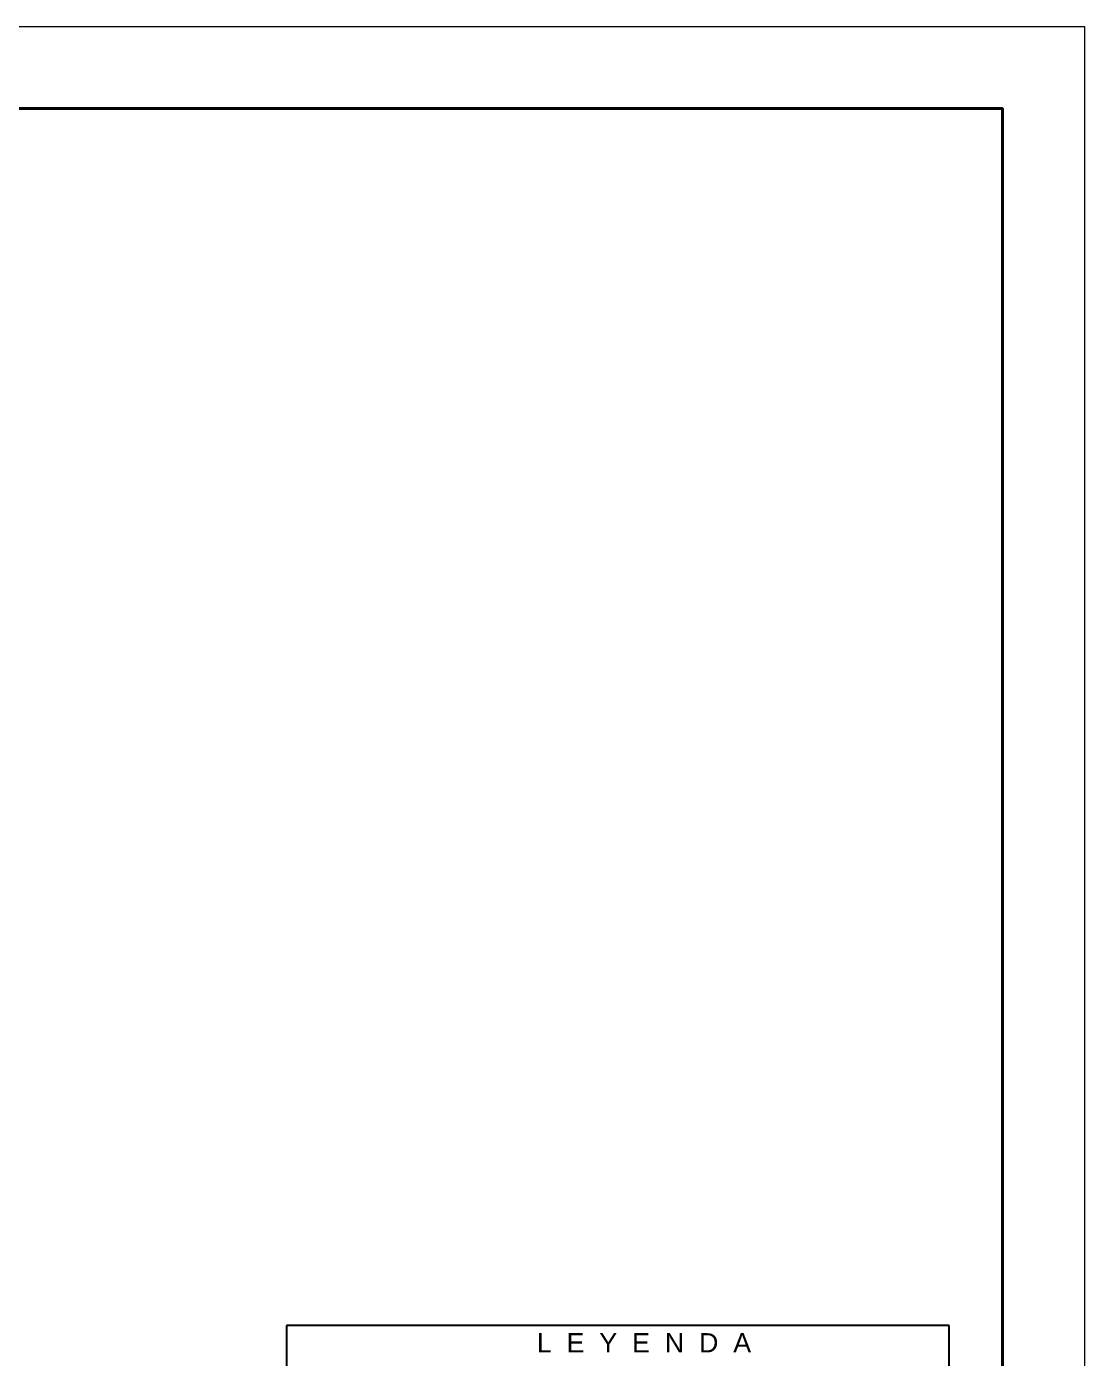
# Model space of a CAD drawing. Header units: metres. Extents: x -17 to 101, y 0 to 79.
# Drawn here: x 87.64 to 100.54, y 19.25 to 35.5 of the extents above; entities that cross this region are included whole.
import ezdxf

# ---------------------------------------------------------------- set-up
doc = ezdxf.new("R2010")
doc.units = ezdxf.units.M
doc.layers.add('ALUMBRADO', color=1, linetype='Continuous', lineweight=30)
doc.layers.add('Cotas varias El', color=253, linetype='Continuous', lineweight=13)
doc.layers.add('IE-LEYENDA', color=142, linetype='Continuous')
doc.styles.add('style1', font='arial.ttf', dxfattribs={"height": 0.35})

# ---------------------------------------------------------------- blocks, each defined once
blk = doc.blocks.new('LYYYDD')
at = {"layer": 'IE-LEYENDA', "linetype": 'Continuous'}
for p, q in [((56.74, 52.331), (50.523, 52.331)), ((50.523, 52.331), (50.523, 42.125)), ((56.739, 46.855), (56.74, 52.331))]:
    blk.add_line(p, q, dxfattribs=at)
at = {"layer": 'IE-LEYENDA', "style": 'style1'}
blk.add_text('L  E  Y  E  N  D  A', height=0.17991, rotation=359.9983, dxfattribs=at).set_placement((52.871, 52.079))

msp = doc.modelspace()

# ---------------------------------------------------------------- linework, layer by layer
at = {"layer": 'Cotas varias El'}
msp.add_lwpolyline([(50.439, 35.5), (100.539, 35.5), (100.539, 0), (50.439, 0), (50.439, 35.5)], dxfattribs=at)
at = {"layer": 'Cotas varias El', "lineweight": 40}
msp.add_lwpolyline([(51.439, 34.5), (99.539, 34.5), (99.539, 1), (51.439, 1)], close=True, dxfattribs=at)

# ---------------------------------------------------------------- next in the draw order: block references
at = {"layer": 'ALUMBRADO', "xscale": 1.3, "yscale": 1.3, "zscale": 1.3}
msp.add_blockref('LYYYDD', (25.127, -48.377), dxfattribs=at)

doc.saveas('drawing.dxf')
